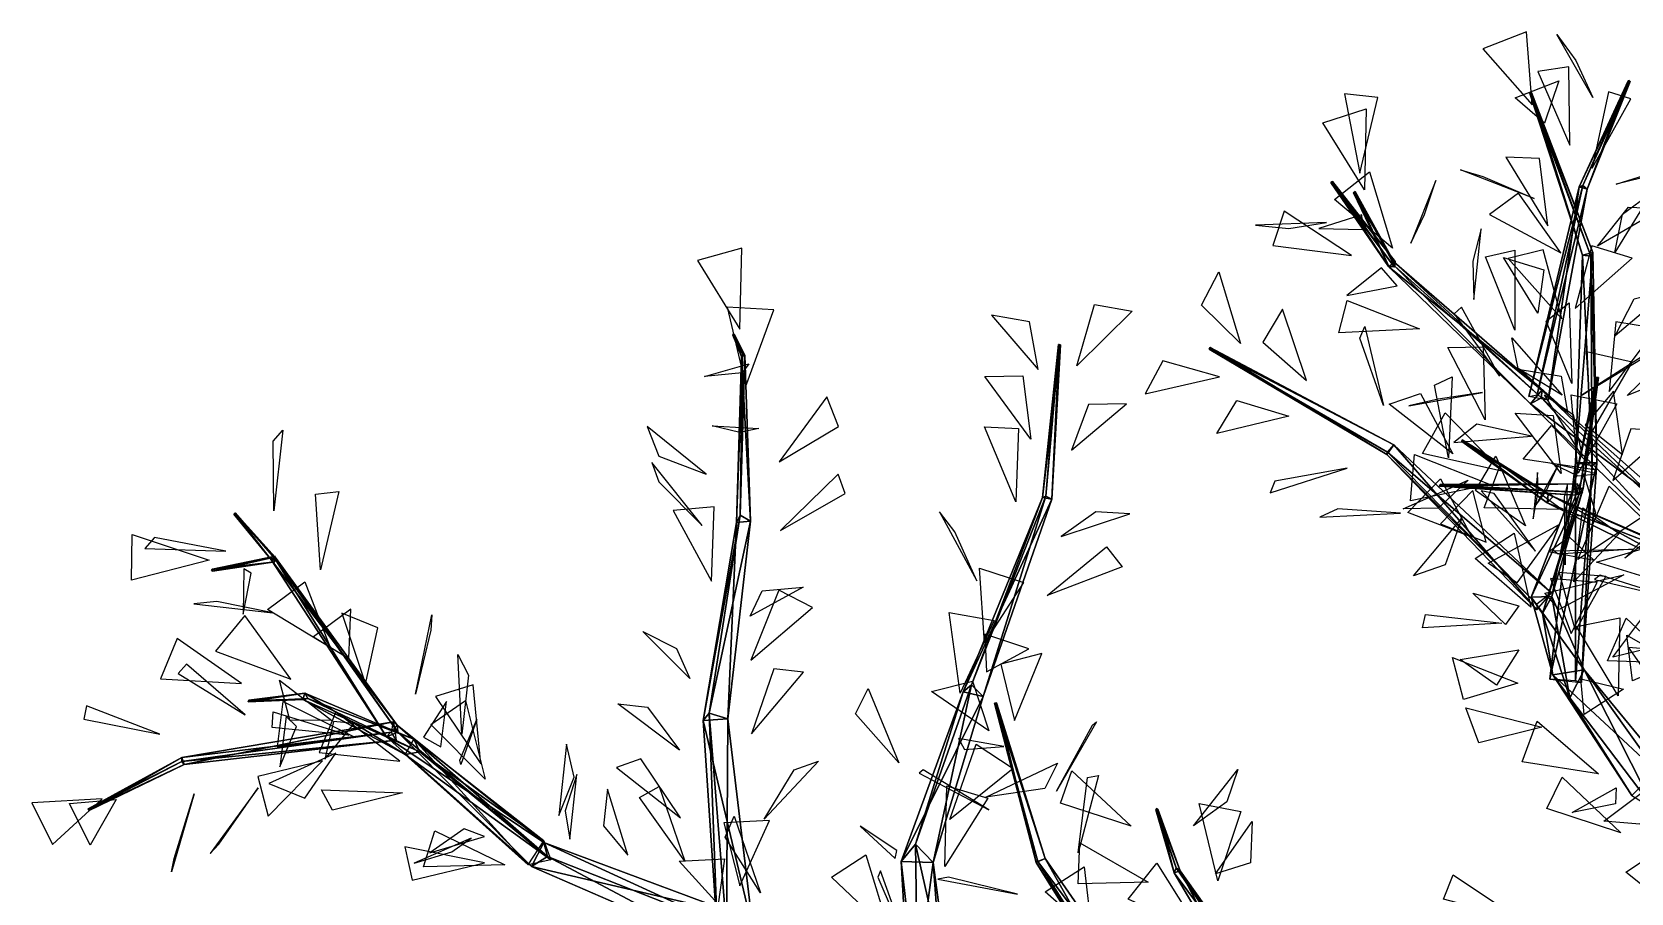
# Model space of a CAD drawing. Extents: x -154 to 171, y -158 to 169.
# Drawn here: x -139.9 to -37.2, y 31.8 to 87.1 of the extents above; entities that cross this region are included whole.
import ezdxf

# ---------------------------------------------------------------- set-up
doc = ezdxf.new("R2010")
doc.units = 0
doc.layers.add('Branches', color=15, linetype='CONTINUOUS')
doc.layers.add('Leaves', color=3, linetype='CONTINUOUS')

msp = doc.modelspace()

# ---------------------------------------------------------------- linework, layer by layer
at = {"layer": 'Branches', "color": 15}
for points in [[(-43.617905, 83.198616, 205.144409), (-43.733715, 83.146965, 205.116211), (-40.363541, 72.754929, 208.968231)], [(-43.617905, 83.198616, 205.144409), (-43.639526, 83.147987, 205.026749), (-43.733715, 83.146965, 205.116211)], [(-43.733715, 83.146965, 205.116211), (-43.639526, 83.147987, 205.026749), (-39.824764, 72.692314, 208.497086)], [(-43.733715, 83.146965, 205.116211), (-39.824764, 72.692314, 208.497086), (-40.363541, 72.754929, 208.968231)], [(-43.639526, 83.147987, 205.026749), (-43.617905, 83.198616, 205.144409), (-39.689259, 72.935623, 209.167511)], [(-43.639526, 83.147987, 205.026749), (-39.689259, 72.935623, 209.167511), (-39.824764, 72.692314, 208.497086)], [(-43.617905, 83.198616, 205.144409), (-40.363541, 72.754929, 208.968231), (-39.689259, 72.935623, 209.167511)], [(-37.362995, 83.97464, 254.462753), (-40.570686, 77.13765, 257.798798), (-40.329288, 77.228004, 258.28717)], [(-37.362995, 83.97464, 254.462753), (-37.424328, 83.943222, 254.352631), (-40.570686, 77.13765, 257.798798)], [(-37.424328, 83.943222, 254.352631), (-40.047535, 76.99749, 257.871918), (-40.570686, 77.13765, 257.798798)], [(-37.303024, 83.901711, 254.373535), (-37.362995, 83.97464, 254.462753), (-40.329288, 77.228004, 258.28717)], [(-37.303024, 83.901711, 254.373535), (-40.329288, 77.228004, 258.28717), (-40.047535, 76.99749, 257.871918)], [(-37.424328, 83.943222, 254.352631), (-37.303024, 83.901711, 254.373535), (-40.047535, 76.99749, 257.871918)], [(-37.362995, 83.97464, 254.462753), (-37.303024, 83.901711, 254.373535), (-37.424328, 83.943222, 254.352631)], [(-56.399544, 77.496826, 261.987457), (-56.502689, 77.417953, 261.983612), (-52.811985, 72.025108, 266.64975)], [(-56.399544, 77.496826, 261.987457), (-56.409969, 77.408112, 261.893158), (-56.502689, 77.417953, 261.983612)], [(-56.502689, 77.417953, 261.983612), (-52.42482, 71.983955, 266.271973), (-52.811985, 72.025108, 266.64975)], [(-56.502689, 77.417953, 261.983612), (-56.409969, 77.408112, 261.893158), (-52.42482, 71.983955, 266.271973)], [(-56.409969, 77.408112, 261.893158), (-56.399544, 77.496826, 261.987457), (-52.381245, 72.354523, 266.665802)], [(-56.409969, 77.408112, 261.893158), (-52.381245, 72.354523, 266.665802), (-52.42482, 71.983955, 266.271973)], [(-56.399544, 77.496826, 261.987457), (-52.811985, 72.025108, 266.64975), (-52.381245, 72.354523, 266.665802)], [(-40.329288, 77.228004, 258.28717), (-43.802826, 63.692936, 260.002777), (-43.268723, 63.787758, 261.155304)], [(-40.329288, 77.228004, 258.28717), (-40.570686, 77.13765, 257.798798), (-43.802826, 63.692936, 260.002777)], [(-40.570686, 77.13765, 257.798798), (-42.560612, 63.453003, 260.150757), (-43.802826, 63.692936, 260.002777)], [(-40.047535, 76.99749, 257.871918), (-40.329288, 77.228004, 258.28717), (-43.268723, 63.787758, 261.155304)], [(-40.047535, 76.99749, 257.871918), (-43.268723, 63.787758, 261.155304), (-42.560612, 63.453003, 260.150757)], [(-40.570686, 77.13765, 257.798798), (-40.047535, 76.99749, 257.871918), (-42.560612, 63.453003, 260.150757)], [(-55.04784, 76.76989, 269.959167), (-54.950562, 76.847717, 269.922394), (-52.449841, 72.306198, 266.371185)], [(-54.938705, 76.775116, 270.029449), (-54.950562, 76.847717, 269.922394), (-55.04784, 76.76989, 269.959167)], [(-54.938705, 76.775116, 270.029449), (-55.04784, 76.76989, 269.959167), (-52.757584, 71.995872, 266.46701)], [(-55.04784, 76.76989, 269.959167), (-52.449841, 72.306198, 266.371185), (-52.757584, 71.995872, 266.46701)], [(-54.950562, 76.847717, 269.922394), (-52.410618, 72.061508, 266.749329), (-52.449841, 72.306198, 266.371185)], [(-54.950562, 76.847717, 269.922394), (-54.938705, 76.775116, 270.029449), (-52.410618, 72.061508, 266.749329)], [(-54.938705, 76.775116, 270.029449), (-52.757584, 71.995872, 266.46701), (-52.410618, 72.061508, 266.749329)], [(-39.689259, 72.935623, 209.167511), (-40.798542, 59.421772, 212.984467), (-39.436634, 59.419594, 213.461945)], [(-39.689259, 72.935623, 209.167511), (-40.363541, 72.754929, 208.968231), (-40.798542, 59.421772, 212.984467)], [(-39.824764, 72.692314, 208.497086), (-39.689259, 72.935623, 209.167511), (-39.436634, 59.419594, 213.461945)], [(-52.757584, 71.995872, 266.46701), (-52.449841, 72.306198, 266.371185), (-42.959087, 64.101486, 260.015045)], [(-52.410618, 72.061508, 266.749329), (-52.757584, 71.995872, 266.46701), (-43.683914, 63.222553, 260.218292)], [(-52.757584, 71.995872, 266.46701), (-42.959087, 64.101486, 260.015045), (-43.683914, 63.222553, 260.218292)], [(-52.449841, 72.306198, 266.371185), (-42.989155, 63.609657, 261.0755), (-42.959087, 64.101486, 260.015045)], [(-52.449841, 72.306198, 266.371185), (-52.410618, 72.061508, 266.749329), (-42.989155, 63.609657, 261.0755)], [(-52.410618, 72.061508, 266.749329), (-43.683914, 63.222553, 260.218292), (-42.989155, 63.609657, 261.0755)], [(-40.363541, 72.754929, 208.968231), (-39.724907, 59.254177, 212.057556), (-40.798542, 59.421772, 212.984467)], [(-40.363541, 72.754929, 208.968231), (-39.824764, 72.692314, 208.497086), (-39.724907, 59.254177, 212.057556)], [(-39.824764, 72.692314, 208.497086), (-39.436634, 59.419594, 213.461945), (-39.724907, 59.254177, 212.057556)], [(-94.877602, 67.704681, 160.023117), (-94.907722, 67.612862, 159.936295), (-94.333748, 66.250221, 161.106857)], [(-94.877602, 67.704681, 160.023117), (-94.789429, 67.666542, 159.935669), (-94.907722, 67.612862, 159.936295)], [(-94.907722, 67.612862, 159.936295), (-94.789429, 67.666542, 159.935669), (-94.120529, 66.316811, 161.129135)], [(-94.907722, 67.612862, 159.936295), (-94.120529, 66.316811, 161.129135), (-94.333748, 66.250221, 161.106857)], [(-94.877602, 67.704681, 160.023117), (-94.333748, 66.250221, 161.106857), (-94.279839, 66.402847, 161.265762)], [(-94.789429, 67.666542, 159.935669), (-94.877602, 67.704681, 160.023117), (-94.279839, 66.402847, 161.265762)], [(-94.789429, 67.666542, 159.935669), (-94.279839, 66.402847, 161.265762), (-94.120529, 66.316811, 161.129135)], [(-73.993416, 67.016266, 201.545303), (-74.807457, 57.293392, 199.833847), (-75.025513, 57.202187, 200.427261)], [(-73.866203, 67.009148, 201.519958), (-73.993416, 67.016266, 201.545303), (-75.025513, 57.202187, 200.427261)], [(-73.866203, 67.009148, 201.519958), (-75.025513, 57.202187, 200.427261), (-74.411453, 57.097458, 200.285965)], [(-73.993416, 67.016266, 201.545303), (-73.950684, 67.02906, 201.423294), (-74.807457, 57.293392, 199.833847)], [(-73.950684, 67.02906, 201.423294), (-74.411453, 57.097458, 200.285965), (-74.807457, 57.293392, 199.833847)], [(-73.950684, 67.02906, 201.423294), (-73.866203, 67.009148, 201.519958), (-74.411453, 57.097458, 200.285965)], [(-73.993416, 67.016266, 201.545303), (-73.866203, 67.009148, 201.519958), (-73.950684, 67.02906, 201.423294)], [(-64.254677, 66.829498, 227.532425), (-64.31646, 66.723671, 227.575562), (-52.922188, 59.970749, 228.346008)], [(-64.254677, 66.829498, 227.532425), (-64.300682, 66.742195, 227.447952), (-64.31646, 66.723671, 227.575562)], [(-64.31646, 66.723671, 227.575562), (-64.300682, 66.742195, 227.447952), (-52.873478, 60.11689, 227.560165)], [(-64.31646, 66.723671, 227.575562), (-52.873478, 60.11689, 227.560165), (-52.922188, 59.970749, 228.346008)], [(-64.300682, 66.742195, 227.447952), (-64.254677, 66.829498, 227.532425), (-52.473587, 60.589806, 228.080917)], [(-64.300682, 66.742195, 227.447952), (-52.473587, 60.589806, 228.080917), (-52.873478, 60.11689, 227.560165)], [(-64.254677, 66.829498, 227.532425), (-52.922188, 59.970749, 228.346008), (-52.473587, 60.589806, 228.080917)], [(-94.279839, 66.402847, 161.265762), (-94.659195, 55.597504, 170.040939), (-94.425507, 56.074551, 170.821365)], [(-94.279839, 66.402847, 161.265762), (-94.333748, 66.250221, 161.106857), (-94.659195, 55.597504, 170.040939)], [(-94.333748, 66.250221, 161.106857), (-93.760124, 55.677212, 170.282257), (-94.659195, 55.597504, 170.040939)], [(-94.120529, 66.316811, 161.129135), (-94.279839, 66.402847, 161.265762), (-94.425507, 56.074551, 170.821365)], [(-94.120529, 66.316811, 161.129135), (-94.425507, 56.074551, 170.821365), (-93.760124, 55.677212, 170.282257)], [(-94.333748, 66.250221, 161.106857), (-94.120529, 66.316811, 161.129135), (-93.760124, 55.677212, 170.282257)], [(-39.378128, 64.840675, 244.295044), (-39.45277, 64.916855, 244.220886), (-40.925755, 57.801468, 237.970215)], [(-39.45277, 64.916855, 244.220886), (-40.318554, 57.777096, 237.872574), (-40.925755, 57.801468, 237.970215)], [(-39.378128, 64.840675, 244.295044), (-40.925755, 57.801468, 237.970215), (-40.584015, 57.372013, 238.262726)], [(-39.324497, 64.912308, 244.200882), (-40.584015, 57.372013, 238.262726), (-40.318554, 57.777096, 237.872574)], [(-39.324497, 64.912308, 244.200882), (-39.378128, 64.840675, 244.295044), (-40.584015, 57.372013, 238.262726)], [(-39.45277, 64.916855, 244.220886), (-39.324497, 64.912308, 244.200882), (-40.318554, 57.777096, 237.872574)], [(-39.378128, 64.840675, 244.295044), (-39.324497, 64.912308, 244.200882), (-39.45277, 64.916855, 244.220886)], [(-43.683914, 63.222553, 260.218292), (-42.959087, 64.101486, 260.015045), (-32.395554, 54.740135, 258.049683)], [(-42.959087, 64.101486, 260.015045), (-42.989155, 63.609657, 261.0755), (-32.787731, 54.315372, 259.84549)], [(-42.959087, 64.101486, 260.015045), (-32.787731, 54.315372, 259.84549), (-32.395554, 54.740135, 258.049683)], [(-42.989155, 63.609657, 261.0755), (-43.683914, 63.222553, 260.218292), (-33.81002, 53.585022, 258.438141)], [(-43.683914, 63.222553, 260.218292), (-32.395554, 54.740135, 258.049683), (-33.81002, 53.585022, 258.438141)], [(-42.989155, 63.609657, 261.0755), (-33.81002, 53.585022, 258.438141), (-32.787731, 54.315372, 259.84549)], [(-52.473587, 60.589806, 228.080917), (-52.922188, 59.970749, 228.346008), (-43.289303, 49.99358, 226.428207)], [(-52.873478, 60.11689, 227.560165), (-52.473587, 60.589806, 228.080917), (-42.336086, 51.070763, 225.901978)], [(-52.473587, 60.589806, 228.080917), (-43.289303, 49.99358, 226.428207), (-42.336086, 51.070763, 225.901978)], [(-48.100819, 60.787933, 167.087067), (-48.088558, 60.904076, 167.030197), (-42.548332, 57.391369, 160.522583)], [(-48.006077, 60.868721, 167.124115), (-48.088558, 60.904076, 167.030197), (-48.100819, 60.787933, 167.087067)], [(-48.006077, 60.868721, 167.124115), (-48.100819, 60.787933, 167.087067), (-42.617977, 56.867897, 160.795593)], [(-48.100819, 60.787933, 167.087067), (-42.548332, 57.391369, 160.522583), (-42.617977, 56.867897, 160.795593)], [(-48.088558, 60.904076, 167.030197), (-42.2286, 57.268646, 161.016083), (-42.548332, 57.391369, 160.522583)], [(-48.088558, 60.904076, 167.030197), (-48.006077, 60.868721, 167.124115), (-42.2286, 57.268646, 161.016083)], [(-48.006077, 60.868721, 167.124115), (-42.617977, 56.867897, 160.795593), (-42.2286, 57.268646, 161.016083)], [(-52.922188, 59.970749, 228.346008), (-52.873478, 60.11689, 227.560165), (-43.279507, 50.345619, 224.937622)], [(-52.922188, 59.970749, 228.346008), (-43.279507, 50.345619, 224.937622), (-43.289303, 49.99358, 226.428207)], [(-52.873478, 60.11689, 227.560165), (-42.336086, 51.070763, 225.901978), (-43.279507, 50.345619, 224.937622)], [(-39.436634, 59.419594, 213.461945), (-40.798542, 59.421772, 212.984467), (-42.449574, 45.528896, 212.593826)], [(-40.798542, 59.421772, 212.984467), (-40.809425, 45.431385, 211.179672), (-42.449574, 45.528896, 212.593826)], [(-39.436634, 59.419594, 213.461945), (-42.449574, 45.528896, 212.593826), (-40.41317, 45.323803, 213.308243)], [(-40.798542, 59.421772, 212.984467), (-39.724907, 59.254177, 212.057556), (-40.809425, 45.431385, 211.179672)], [(-39.724907, 59.254177, 212.057556), (-40.41317, 45.323803, 213.308243), (-40.809425, 45.431385, 211.179672)], [(-39.724907, 59.254177, 212.057556), (-39.436634, 59.419594, 213.461945), (-40.41317, 45.323803, 213.308243)], [(-49.524242, 57.921413, 246.334991), (-40.669804, 58.074989, 237.954483), (-40.832909, 57.351101, 237.808868)], [(-49.524242, 57.921413, 246.334991), (-49.496227, 58.045769, 246.360016), (-40.669804, 58.074989, 237.954483)], [(-49.496227, 58.045769, 246.360016), (-49.524242, 57.921413, 246.334991), (-49.437096, 57.951199, 246.426605)], [(-49.437096, 57.951199, 246.426605), (-49.524242, 57.921413, 246.334991), (-40.832909, 57.351101, 237.808868)], [(-49.496227, 58.045769, 246.360016), (-40.325611, 57.524487, 238.342163), (-40.669804, 58.074989, 237.954483)], [(-49.496227, 58.045769, 246.360016), (-49.437096, 57.951199, 246.426605), (-40.325611, 57.524487, 238.342163)], [(-49.437096, 57.951199, 246.426605), (-40.832909, 57.351101, 237.808868), (-40.325611, 57.524487, 238.342163)], [(-40.584015, 57.372013, 238.262726), (-40.925755, 57.801468, 237.970215), (-43.660229, 50.801491, 225.614685)], [(-40.925755, 57.801468, 237.970215), (-42.315693, 50.849663, 225.55957), (-43.660229, 50.801491, 225.614685)], [(-40.318554, 57.777096, 237.872574), (-42.928978, 49.758804, 226.093552), (-42.315693, 50.849663, 225.55957)], [(-40.318554, 57.777096, 237.872574), (-40.584015, 57.372013, 238.262726), (-42.928978, 49.758804, 226.093552)], [(-40.925755, 57.801468, 237.970215), (-40.318554, 57.777096, 237.872574), (-42.315693, 50.849663, 225.55957)], [(-75.025513, 57.202187, 200.427261), (-79.581291, 45.169273, 195.161697), (-80.118393, 44.719208, 196.322586)], [(-74.411453, 57.097458, 200.285965), (-75.025513, 57.202187, 200.427261), (-80.118393, 44.719208, 196.322586)], [(-74.411453, 57.097458, 200.285965), (-80.118393, 44.719208, 196.322586), (-78.833252, 44.433228, 195.998077)], [(-75.025513, 57.202187, 200.427261), (-74.807457, 57.293392, 199.833847), (-79.581291, 45.169273, 195.161697)], [(-74.807457, 57.293392, 199.833847), (-78.833252, 44.433228, 195.998077), (-79.581291, 45.169273, 195.161697)], [(-74.807457, 57.293392, 199.833847), (-74.411453, 57.097458, 200.285965), (-78.833252, 44.433228, 195.998077)], [(-40.584015, 57.372013, 238.262726), (-43.660229, 50.801491, 225.614685), (-42.928978, 49.758804, 226.093552)], [(-42.617977, 56.867897, 160.795593), (-42.548332, 57.391369, 160.522583), (-31.005642, 52.327961, 154.062988)], [(-42.2286, 57.268646, 161.016083), (-42.617977, 56.867897, 160.795593), (-31.355539, 51.293385, 154.776016)], [(-42.617977, 56.867897, 160.795593), (-31.005642, 52.327961, 154.062988), (-31.355539, 51.293385, 154.776016)], [(-42.548332, 57.391369, 160.522583), (-30.580557, 52.218475, 155.305664), (-31.005642, 52.327961, 154.062988)], [(-42.548332, 57.391369, 160.522583), (-42.2286, 57.268646, 161.016083), (-30.580557, 52.218475, 155.305664)], [(-42.2286, 57.268646, 161.016083), (-31.355539, 51.293385, 154.776016), (-30.580557, 52.218475, 155.305664)], [(-126.930779, 56.136082, 192.919067), (-126.835159, 56.216496, 192.883484), (-124.270248, 53.366875, 192.982651)], [(-126.86293, 56.200291, 193.009354), (-126.835159, 56.216496, 192.883484), (-126.930779, 56.136082, 192.919067)], [(-126.86293, 56.200291, 193.009354), (-126.930779, 56.136082, 192.919067), (-124.509506, 53.168434, 193.071274)], [(-126.930779, 56.136082, 192.919067), (-124.270248, 53.366875, 192.982651), (-124.509506, 53.168434, 193.071274)], [(-126.835159, 56.216496, 192.883484), (-126.86293, 56.200291, 193.009354), (-124.309563, 53.291904, 193.298096)], [(-126.86293, 56.200291, 193.009354), (-124.509506, 53.168434, 193.071274), (-124.309563, 53.291904, 193.298096)], [(-126.835159, 56.216496, 192.883484), (-124.309563, 53.291904, 193.298096), (-124.270248, 53.366875, 192.982651)], [(-94.425507, 56.074551, 170.821365), (-96.808098, 42.892902, 175.283936), (-96.416801, 43.344112, 176.834167)], [(-94.425507, 56.074551, 170.821365), (-94.659195, 55.597504, 170.040939), (-96.808098, 42.892902, 175.283936)], [(-94.659195, 55.597504, 170.040939), (-95.228355, 42.986847, 175.729691), (-96.808098, 42.892902, 175.283936)], [(-93.760124, 55.677212, 170.282257), (-94.425507, 56.074551, 170.821365), (-96.416801, 43.344112, 176.834167)], [(-93.760124, 55.677212, 170.282257), (-96.416801, 43.344112, 176.834167), (-95.228355, 42.986847, 175.729691)], [(-94.659195, 55.597504, 170.040939), (-93.760124, 55.677212, 170.282257), (-95.228355, 42.986847, 175.729691)], [(-128.369293, 52.5662, 196.231293), (-124.288277, 53.444618, 193.249359), (-124.507187, 53.319744, 192.947479)], [(-128.369293, 52.5662, 196.231293), (-128.296982, 52.607449, 196.331009), (-124.288277, 53.444618, 193.249359)], [(-128.296982, 52.607449, 196.331009), (-124.293854, 53.062851, 193.155182), (-124.288277, 53.444618, 193.249359)], [(-128.298828, 52.481339, 196.299896), (-128.369293, 52.5662, 196.231293), (-124.507187, 53.319744, 192.947479)], [(-128.369293, 52.5662, 196.231293), (-128.298828, 52.481339, 196.299896), (-128.296982, 52.607449, 196.331009)], [(-128.298828, 52.481339, 196.299896), (-124.507187, 53.319744, 192.947479), (-124.293854, 53.062851, 193.155182)], [(-128.296982, 52.607449, 196.331009), (-128.298828, 52.481339, 196.299896), (-124.293854, 53.062851, 193.155182)], [(-124.509506, 53.168434, 193.071274), (-124.270248, 53.366875, 192.982651), (-116.456367, 42.586376, 189.016541)], [(-124.309563, 53.291904, 193.298096), (-124.509506, 53.168434, 193.071274), (-117.130951, 41.844288, 189.264359)], [(-124.509506, 53.168434, 193.071274), (-116.456367, 42.586376, 189.016541), (-117.130951, 41.844288, 189.264359)], [(-124.270248, 53.366875, 192.982651), (-124.309563, 53.291904, 193.298096), (-116.400406, 42.129295, 189.953308)], [(-124.309563, 53.291904, 193.298096), (-117.130951, 41.844288, 189.264359), (-116.400406, 42.129295, 189.953308)], [(-124.270248, 53.366875, 192.982651), (-116.400406, 42.129295, 189.953308), (-116.456367, 42.586376, 189.016541)], [(-43.660229, 50.801491, 225.614685), (-42.315693, 50.849663, 225.55957), (-40.249783, 46.132618, 212.304108)], [(-42.928978, 49.758804, 226.093552), (-43.660229, 50.801491, 225.614685), (-42.25563, 45.808472, 211.870728)], [(-43.660229, 50.801491, 225.614685), (-40.249783, 46.132618, 212.304108), (-42.25563, 45.808472, 211.870728)], [(-42.315693, 50.849663, 225.55957), (-42.928978, 49.758804, 226.093552), (-41.166756, 44.342995, 212.906921)], [(-42.315693, 50.849663, 225.55957), (-41.166756, 44.342995, 212.906921), (-40.249783, 46.132618, 212.304108)], [(-42.928978, 49.758804, 226.093552), (-42.25563, 45.808472, 211.870728), (-41.166756, 44.342995, 212.906921)], [(-80.118393, 44.719208, 196.322586), (-79.581291, 45.169273, 195.161697), (-83.164337, 34.95145, 186.490997)], [(-79.581291, 45.169273, 195.161697), (-82.033371, 33.774769, 187.734436), (-83.164337, 34.95145, 186.490997)], [(-79.581291, 45.169273, 195.161697), (-78.833252, 44.433228, 195.998077), (-82.033371, 33.774769, 187.734436)], [(-42.25563, 45.808472, 211.870728), (-40.249783, 46.132618, 212.304108), (-35.626629, 39.652531, 199.968124)], [(-41.166756, 44.342995, 212.906921), (-42.25563, 45.808472, 211.870728), (-37.198338, 38.076691, 200.58374)], [(-42.25563, 45.808472, 211.870728), (-35.626629, 39.652531, 199.968124), (-37.198338, 38.076691, 200.58374)], [(-40.249783, 46.132618, 212.304108), (-41.166756, 44.342995, 212.906921), (-35.736546, 37.175022, 202.127335)], [(-40.249783, 46.132618, 212.304108), (-34.164837, 38.750862, 201.511719), (-35.626629, 39.652531, 199.968124)], [(-40.249783, 46.132618, 212.304108), (-35.736546, 37.175022, 202.127335), (-34.164837, 38.750862, 201.511719)], [(-126.007027, 44.075191, 157.817642), (-122.17247, 44.302174, 161.918945), (-122.508064, 44.241158, 162.150696)], [(-126.007027, 44.075191, 157.817642), (-125.909561, 44.094734, 157.734024), (-122.17247, 44.302174, 161.918945)], [(-125.97467, 44.196053, 157.7827), (-126.007027, 44.075191, 157.817642), (-122.508064, 44.241158, 162.150696)], [(-125.97467, 44.196053, 157.7827), (-125.909561, 44.094734, 157.734024), (-126.007027, 44.075191, 157.817642)], [(-125.97467, 44.196053, 157.7827), (-122.508064, 44.241158, 162.150696), (-122.364288, 44.628098, 162.093887)], [(-125.909561, 44.094734, 157.734024), (-125.97467, 44.196053, 157.7827), (-122.364288, 44.628098, 162.093887)], [(-125.909561, 44.094734, 157.734024), (-122.364288, 44.628098, 162.093887), (-122.17247, 44.302174, 161.918945)], [(-122.364288, 44.628098, 162.093887), (-122.508064, 44.241158, 162.150696), (-115.92939, 40.702724, 173.945404)], [(-122.508064, 44.241158, 162.150696), (-122.17247, 44.302174, 161.918945), (-114.996391, 40.860641, 173.342194)], [(-122.508064, 44.241158, 162.150696), (-114.996391, 40.860641, 173.342194), (-115.92939, 40.702724, 173.945404)], [(-122.364288, 44.628098, 162.093887), (-115.92939, 40.702724, 173.945404), (-115.372467, 41.687557, 174.020813)], [(-122.17247, 44.302174, 161.918945), (-122.364288, 44.628098, 162.093887), (-115.372467, 41.687557, 174.020813)], [(-122.17247, 44.302174, 161.918945), (-115.372467, 41.687557, 174.020813), (-114.996391, 40.860641, 173.342194)], [(-80.118393, 44.719208, 196.322586), (-83.164337, 34.95145, 186.490997), (-84.092361, 33.833237, 187.969711)], [(-78.833252, 44.433228, 195.998077), (-80.118393, 44.719208, 196.322586), (-84.092361, 33.833237, 187.969711)], [(-78.833252, 44.433228, 195.998077), (-84.092361, 33.833237, 187.969711), (-82.033371, 33.774769, 187.734436)], [(-41.166756, 44.342995, 212.906921), (-37.198338, 38.076691, 200.58374), (-35.736546, 37.175022, 202.127335)], [(-96.416801, 43.344112, 176.834167), (-96.808098, 42.892902, 175.283936), (-95.884163, 29.073235, 177.286667)], [(-96.416801, 43.344112, 176.834167), (-95.884163, 29.073235, 177.286667), (-95.301094, 29.504948, 179.560394)], [(-95.228355, 42.986847, 175.729691), (-96.416801, 43.344112, 176.834167), (-95.301094, 29.504948, 179.560394)], [(-77.977219, 44.020565, 261.666168), (-78.094658, 43.989784, 261.712372), (-75.41597, 33.763874, 262.456757)], [(-78.094658, 43.989784, 261.712372), (-77.977219, 44.020565, 261.666168), (-78.073143, 43.989502, 261.584259)], [(-78.094658, 43.989784, 261.712372), (-75.322754, 33.822243, 261.796692), (-75.41597, 33.763874, 262.456757)], [(-78.094658, 43.989784, 261.712372), (-78.073143, 43.989502, 261.584259), (-75.322754, 33.822243, 261.796692)], [(-78.073143, 43.989502, 261.584259), (-77.977219, 44.020565, 261.666168), (-74.850189, 34.025776, 262.213654)], [(-78.073143, 43.989502, 261.584259), (-74.850189, 34.025776, 262.213654), (-75.322754, 33.822243, 261.796692)], [(-77.977219, 44.020565, 261.666168), (-75.41597, 33.763874, 262.456757), (-74.850189, 34.025776, 262.213654)], [(-130.263199, 40.517502, 186.332474), (-130.269028, 40.259094, 186.741409), (-116.803871, 42.142223, 190.091232)], [(-130.269028, 40.259094, 186.741409), (-116.503563, 41.613174, 189.050934), (-116.803871, 42.142223, 190.091232)], [(-130.263199, 40.517502, 186.332474), (-116.803871, 42.142223, 190.091232), (-116.68029, 42.804562, 189.092056)], [(-130.116562, 40.056484, 186.335297), (-130.263199, 40.517502, 186.332474), (-116.68029, 42.804562, 189.092056)], [(-130.116562, 40.056484, 186.335297), (-116.68029, 42.804562, 189.092056), (-116.503563, 41.613174, 189.050934)], [(-117.130951, 41.844288, 189.264359), (-116.456367, 42.586376, 189.016541), (-107.030533, 35.052517, 182.23082)], [(-116.400406, 42.129295, 189.953308), (-117.130951, 41.844288, 189.264359), (-107.822945, 33.516933, 182.457993)], [(-116.456367, 42.586376, 189.016541), (-106.788704, 34.160442, 183.729828), (-107.030533, 35.052517, 182.23082)], [(-116.456367, 42.586376, 189.016541), (-116.400406, 42.129295, 189.953308), (-106.788704, 34.160442, 183.729828)], [(-116.400406, 42.129295, 189.953308), (-107.822945, 33.516933, 182.457993), (-106.788704, 34.160442, 183.729828)], [(-96.808098, 42.892902, 175.283936), (-95.228355, 42.986847, 175.729691), (-93.596504, 29.378338, 177.894699)], [(-96.808098, 42.892902, 175.283936), (-93.596504, 29.378338, 177.894699), (-95.884163, 29.073235, 177.286667)], [(-95.228355, 42.986847, 175.729691), (-95.301094, 29.504948, 179.560394), (-93.596504, 29.378338, 177.894699)], [(-130.269028, 40.259094, 186.741409), (-130.116562, 40.056484, 186.335297), (-116.503563, 41.613174, 189.050934)], [(-117.130951, 41.844288, 189.264359), (-107.030533, 35.052517, 182.23082), (-107.822945, 33.516933, 182.457993)], [(-115.372467, 41.687557, 174.020813), (-115.92939, 40.702724, 173.945404), (-108.042488, 33.624966, 183.091599)], [(-115.372467, 41.687557, 174.020813), (-108.042488, 33.624966, 183.091599), (-107.024734, 35.160648, 183.328415)], [(-114.996391, 40.860641, 173.342194), (-115.372467, 41.687557, 174.020813), (-107.024734, 35.160648, 183.328415)], [(-136.272354, 37.215363, 185.13356), (-130.269028, 40.259094, 186.741409), (-130.263199, 40.517502, 186.332474)], [(-136.213394, 37.099686, 185.137756), (-136.272354, 37.215363, 185.13356), (-130.263199, 40.517502, 186.332474)], [(-136.272354, 37.215363, 185.13356), (-136.263306, 37.151112, 185.246094), (-130.269028, 40.259094, 186.741409)], [(-136.263306, 37.151112, 185.246094), (-130.116562, 40.056484, 186.335297), (-130.269028, 40.259094, 186.741409)], [(-136.263306, 37.151112, 185.246094), (-136.213394, 37.099686, 185.137756), (-130.116562, 40.056484, 186.335297)], [(-136.213394, 37.099686, 185.137756), (-130.263199, 40.517502, 186.332474), (-130.116562, 40.056484, 186.335297)], [(-115.92939, 40.702724, 173.945404), (-114.996391, 40.860641, 173.342194), (-106.574951, 33.944275, 181.998627)], [(-115.92939, 40.702724, 173.945404), (-106.574951, 33.944275, 181.998627), (-108.042488, 33.624966, 183.091599)], [(-114.996391, 40.860641, 173.342194), (-107.024734, 35.160648, 183.328415), (-106.574951, 33.944275, 181.998627)], [(-136.272354, 37.215363, 185.13356), (-136.213394, 37.099686, 185.137756), (-136.263306, 37.151112, 185.246094)], [(-67.746376, 37.151661, 290.164063), (-67.697533, 37.240688, 290.083038), (-66.430023, 33.426926, 286.438324)], [(-67.746376, 37.151661, 290.164063), (-67.621178, 37.185314, 290.172363), (-67.697533, 37.240688, 290.083038)], [(-67.621178, 37.185314, 290.172363), (-67.746376, 37.151661, 290.164063), (-66.568909, 33.102463, 286.645294)], [(-67.746376, 37.151661, 290.164063), (-66.430023, 33.426926, 286.438324), (-66.568909, 33.102463, 286.645294)], [(-67.697533, 37.240688, 290.083038), (-66.181297, 33.226563, 286.687195), (-66.430023, 33.426926, 286.438324)], [(-67.697533, 37.240688, 290.083038), (-67.621178, 37.185314, 290.172363), (-66.181297, 33.226563, 286.687195)], [(-67.621178, 37.185314, 290.172363), (-66.568909, 33.102463, 286.645294), (-66.181297, 33.226563, 286.687195)], [(-107.822945, 33.516933, 182.457993), (-107.030533, 35.052517, 182.23082), (-94.610725, 30.428459, 177.417923)], [(-107.030533, 35.052517, 182.23082), (-94.651016, 29.363684, 179.655457), (-94.610725, 30.428459, 177.417923)], [(-107.030533, 35.052517, 182.23082), (-106.788704, 34.160442, 183.729828), (-94.651016, 29.363684, 179.655457)], [(-84.092361, 33.833237, 187.969711), (-83.164337, 34.95145, 186.490997), (-83.014954, 24.496674, 177.16539)], [(-83.164337, 34.95145, 186.490997), (-80.779266, 24.317432, 177.608353), (-83.014954, 24.496674, 177.16539)], [(-83.164337, 34.95145, 186.490997), (-82.033371, 33.774769, 187.734436), (-80.779266, 24.317432, 177.608353)], [(-106.788704, 34.160442, 183.729828), (-107.822945, 33.516933, 182.457993), (-95.52002, 28.164379, 177.668381)], [(-106.788704, 34.160442, 183.729828), (-95.52002, 28.164379, 177.668381), (-94.651016, 29.363684, 179.655457)], [(-74.850189, 34.025776, 262.213654), (-75.41597, 33.763874, 262.456757), (-68.005066, 21.850389, 261.488708)], [(-75.322754, 33.822243, 261.796692), (-74.850189, 34.025776, 262.213654), (-66.936111, 22.597294, 261.00415)], [(-74.850189, 34.025776, 262.213654), (-68.005066, 21.850389, 261.488708), (-66.936111, 22.597294, 261.00415)], [(-107.822945, 33.516933, 182.457993), (-94.610725, 30.428459, 177.417923), (-95.52002, 28.164379, 177.668381)], [(-84.092361, 33.833237, 187.969711), (-83.014954, 24.496674, 177.16539), (-83.465546, 23.000328, 178.834091)], [(-82.033371, 33.774769, 187.734436), (-84.092361, 33.833237, 187.969711), (-83.465546, 23.000328, 178.834091)], [(-82.033371, 33.774769, 187.734436), (-83.465546, 23.000328, 178.834091), (-81.229858, 22.821087, 179.277054)], [(-82.033371, 33.774769, 187.734436), (-81.229858, 22.821087, 179.277054), (-80.779266, 24.317432, 177.608353)], [(-75.41597, 33.763874, 262.456757), (-75.322754, 33.822243, 261.796692), (-67.880432, 22.081263, 260.122528)], [(-75.41597, 33.763874, 262.456757), (-67.880432, 22.081263, 260.122528), (-68.005066, 21.850389, 261.488708)], [(-75.322754, 33.822243, 261.796692), (-66.936111, 22.597294, 261.00415), (-67.880432, 22.081263, 260.122528)], [(-66.568909, 33.102463, 286.645294), (-66.430023, 33.426926, 286.438324), (-62.318264, 27.386868, 274.541016)], [(-66.181297, 33.226563, 286.687195), (-66.568909, 33.102463, 286.645294), (-62.595291, 26.349874, 274.882538)], [(-66.568909, 33.102463, 286.645294), (-62.318264, 27.386868, 274.541016), (-62.595291, 26.349874, 274.882538)], [(-66.430023, 33.426926, 286.438324), (-61.620953, 26.818119, 275.198975), (-62.318264, 27.386868, 274.541016)], [(-66.430023, 33.426926, 286.438324), (-66.181297, 33.226563, 286.687195), (-61.620953, 26.818119, 275.198975)], [(-66.181297, 33.226563, 286.687195), (-62.595291, 26.349874, 274.882538), (-61.620953, 26.818119, 275.198975)]]:
    msp.add_3dface(points, dxfattribs=at)
at = {"layer": 'Leaves', "color": 3}
for points in [[(-43.575893, 82.418152, 207.581268), (-43.955296, 87.090088, 209.878891), (-46.745472, 86.011154, 209.653473)], [(-39.684605, 82.878326, 253.919083), (-42.002254, 86.931946, 251.585266), (-40.790516, 85.261147, 249.408081)], [(-41.176746, 79.825127, 258.386444), (-41.234352, 84.85788, 259.771362), (-43.228043, 84.552032, 257.550629)], [(-42.797031, 81.238937, 203.584747), (-44.667408, 82.864899, 198.990417), (-41.877232, 83.943832, 199.215836)], [(-39.736912, 78.351852, 208.06427), (-37.249401, 82.804359, 206.951843), (-38.67897, 83.242172, 209.552734)], [(-54.347988, 76.956467, 267.456604), (-57.016689, 81.259598, 266.187317), (-54.251842, 82.149872, 266.937683)], [(-54.639004, 78.025688, 263.734131), (-53.5009, 82.889023, 262.216644), (-55.641907, 83.1166, 264.305725)], [(-42.588329, 74.645622, 260.243134), (-43.119831, 78.958572, 263.135559), (-45.279579, 79.044243, 261.055145)], [(-52.557533, 73.206055, 264.527405), (-56.265671, 76.341385, 262.611847), (-54.037865, 78.116257, 263.553497)], [(-43.454342, 76.398651, 206.349792), (-48.191631, 78.244041, 205.165497), (-46.762062, 77.806229, 202.564606)], [(-38.201176, 77.312645, 256.061127), (-35.613747, 78.122749, 251.600296), (-33.620056, 78.428596, 253.82103)], [(-51.37751, 73.520142, 264.488129), (-50.495224, 75.373779, 259.688599), (-49.760418, 77.560951, 261.605988)], [(-41.73822, 72.916618, 210.514435), (-44.469788, 76.739761, 212.788651), (-46.329121, 75.375755, 210.869705)], [(-38.271362, 72.927292, 207.147675), (-37.789577, 75.402054, 202.576736), (-35.930244, 76.76606, 204.495682)], [(-55.183655, 72.745407, 266.830536), (-59.500107, 75.578461, 267.600006), (-60.234913, 73.391289, 265.682617)], [(-54.447918, 74.411057, 270.844849), (-54.518459, 75.358498, 275.977814), (-57.283306, 74.468224, 275.227448)], [(-39.386501, 73.343727, 256.865631), (-37.392864, 75.837425, 252.735641), (-35.233116, 75.751755, 254.816055)], [(-56.778805, 74.867836, 261.885193), (-61.351074, 74.691193, 259.372589), (-59.210068, 74.463615, 257.283508)], [(-47.323315, 69.904282, 265.646088), (-46.852066, 74.453873, 268.161865), (-47.386101, 72.366028, 270.248901)], [(-94.457802, 67.999382, 162.508209), (-94.320442, 73.215675, 162.654526), (-97.157349, 72.412178, 163.208023)], [(-44.705017, 67.954056, 260.879303), (-46.572334, 72.657921, 259.599945), (-44.692261, 73.073318, 261.900543)], [(-41.671082, 68.681068, 212.089417), (-42.888969, 73.103584, 214.581039), (-45.132797, 72.544983, 212.669708)], [(-40.828735, 69.337341, 261.694733), (-37.16243, 72.559273, 263.546051), (-39.744919, 73.351318, 264.851196)], [(-52.251686, 70.791458, 268.354919), (-53.255219, 71.937469, 273.34787), (-55.483025, 70.162598, 272.406219)], [(-43.213867, 69.025955, 257.164276), (-45.418037, 72.61068, 254.075348), (-42.835548, 71.818634, 252.770203)], [(-62.310108, 67.094917, 225.87207), (-64.821297, 69.557426, 222.014603), (-63.689377, 71.684334, 223.802063)], [(-50.822598, 68.038498, 262.884186), (-56.005516, 67.770248, 263.445801), (-55.471481, 69.858093, 261.358765)], [(-38.26638, 67.590279, 208.411224), (-37.034599, 69.950485, 203.92099), (-34.790771, 70.509087, 205.832321)], [(-94.069633, 64.347725, 165.896378), (-92.273613, 69.243515, 166.132034), (-95.263367, 69.41243, 166.313278)], [(-75.296181, 65.408936, 203.014343), (-75.859138, 68.474159, 207.202118), (-78.28289, 68.903839, 205.487244)], [(-72.822212, 65.663788, 199.581573), (-71.682129, 69.583809, 196.328323), (-69.258377, 69.154129, 198.043198)], [(-58.06638, 64.709244, 229.622406), (-59.609161, 69.302872, 231.563644), (-60.882996, 67.179626, 233.257507)], [(-45.674191, 64.992279, 260.640503), (-48.116932, 69.423347, 261.9245), (-48.595131, 68.993286, 258.994232)], [(-41.045498, 64.526115, 258.608459), (-42.684433, 68.516563, 255.669037), (-41.207447, 69.707321, 257.99295)], [(-53.124035, 63.112125, 227.290833), (-54.638432, 67.431046, 224.780151), (-54.335949, 68.17543, 227.670547)], [(-38.646164, 64.005066, 213.931335), (-35.596283, 68.052986, 215.181351), (-38.209595, 68.474335, 216.593109)], [(-46.613014, 62.196362, 165.39801), (-48.993847, 66.829437, 165.738953), (-46.739494, 66.870995, 167.71788)], [(-41.659569, 63.77898, 243.66008), (-44.485622, 65.486465, 247.703339), (-44.883419, 67.459793, 245.478989)], [(-37.492798, 63.741428, 242.881607), (-33.766129, 67.359604, 243.401917), (-33.368332, 65.386276, 245.626266)], [(-94.290245, 65.21125, 159.319519), (-96.710289, 64.973206, 154.700348), (-93.873383, 65.776711, 154.146851)], [(-63.663044, 64.956688, 229.273102), (-67.29911, 65.97937, 232.876312), (-68.43103, 63.852463, 231.088852)], [(-40.436184, 63.744965, 259.96875), (-36.531303, 66.120552, 257.447144), (-36.053104, 66.550613, 260.377411)], [(-39.77158, 61.398354, 238.31839), (-40.091957, 66.583664, 237.808563), (-37.174248, 65.916084, 238.01181)], [(-75.768829, 60.94857, 198.813446), (-78.731575, 64.973862, 197.307053), (-76.287018, 65.004509, 195.568314)], [(-48.949699, 59.755695, 226.47438), (-49.865372, 64.410629, 224.296494), (-48.713303, 64.942406, 227.014938)], [(-41.310944, 62.674068, 209.395782), (-44.346931, 65.408867, 206.147156), (-41.73362, 64.987518, 204.735397)], [(-91.928215, 59.483395, 167.937561), (-88.12278, 61.754253, 165.178604), (-88.862015, 63.669331, 167.366302)], [(-48.686024, 59.995361, 244.955475), (-52.757061, 63.185116, 245.664047), (-50.744484, 63.872978, 247.779785)], [(-46.777588, 63.93399, 263.29892), (-49.621941, 63.511467, 267.65567), (-51.502014, 63.096066, 265.355072)], [(-40.372429, 59.862041, 239.199982), (-42.793945, 63.793091, 241.635773), (-40.952648, 62.538021, 243.644363)], [(-40.622734, 58.755295, 235.175125), (-41.080338, 63.791656, 236.469604), (-38.143585, 63.224792, 236.236923)], [(-37.796528, 59.959587, 262.376129), (-38.362568, 64.028587, 265.596832), (-40.190262, 61.872543, 266.602325)], [(-73.165741, 60.245537, 202.460846), (-69.625877, 63.20549, 204.901764), (-72.070435, 63.174843, 206.640503)], [(-59.21323, 62.413559, 225.882324), (-63.817711, 61.305119, 223.686844), (-62.543877, 63.428368, 221.992981)], [(-45.531372, 58.901752, 160.984238), (-50.630878, 60.017349, 160.96196), (-49.175747, 62.63055, 160.730087)], [(-96.611809, 58.708935, 167.032898), (-100.398613, 61.761692, 165.137955), (-99.659378, 59.846615, 162.950256)], [(-94.444038, 61.373333, 162.492477), (-96.221428, 61.801155, 157.602905), (-93.231674, 61.63224, 157.421661)], [(-76.727959, 56.924747, 198.114899), (-78.732285, 61.74131, 197.932098), (-76.559799, 61.63266, 195.866058)], [(-43.621929, 61.143295, 261.979248), (-47.141315, 61.916248, 265.756348), (-48.618301, 60.725491, 263.432434)], [(-41.720592, 58.738537, 210.484558), (-44.67215, 62.615742, 208.612244), (-42.241611, 62.459534, 206.860657)], [(-39.575932, 58.973351, 257.026947), (-44.168213, 59.667755, 254.643936), (-42.340519, 61.823799, 253.638443)], [(-38.404232, 58.286198, 215.12674), (-34.827709, 61.448315, 217.238495), (-37.258247, 61.604523, 218.990082)], [(-124.352859, 56.343559, 192.346283), (-124.397568, 60.815975, 189.654541), (-123.775841, 61.529404, 192.501373)], [(-46.290714, 58.027428, 240.276199), (-51.399933, 56.982578, 240.043472), (-51.136887, 59.966488, 240.208038)], [(-44.007961, 55.385258, 231.924866), (-47.212727, 57.64365, 235.371475), (-45.909721, 59.859825, 233.825272)], [(-96.875656, 55.397621, 170.137909), (-100.088181, 59.448101, 169.41449), (-99.6502, 58.203312, 166.720291)], [(-91.847641, 55.080315, 171.101898), (-87.690887, 57.448586, 169.013184), (-88.128868, 58.693375, 171.707382)], [(-55.462032, 59.081875, 228.573456), (-60.094894, 58.248142, 230.829895), (-60.397377, 57.503761, 227.939499)], [(-41.659832, 56.438, 157.62468), (-46.677639, 56.547482, 156.189545), (-45.61203, 59.326229, 155.811325)], [(-43.209423, 57.573929, 243.573746), (-43.252056, 58.806015, 248.64624), (-43.515102, 55.822105, 248.481674)], [(-42.684067, 57.607758, 164.269394), (-41.889679, 59.319305, 169.136581), (-43.34481, 56.706104, 169.368454)], [(-40.654453, 58.590431, 241.76944), (-39.43346, 58.730785, 246.84285), (-42.35117, 59.398365, 246.639603)], [(-39.493671, 56.194363, 161.937759), (-40.27636, 58.726109, 166.435287), (-41.341969, 55.947361, 166.813507)], [(-121.377846, 52.554359, 191.460968), (-121.684036, 57.424778, 189.607513), (-120.201149, 57.584625, 192.210495)], [(-47.690781, 58.311329, 166.707367), (-49.615067, 56.505398, 171.211349), (-51.869419, 56.463844, 169.232422)], [(-47.453106, 54.648216, 224.008255), (-51.55743, 56.247101, 221.206818), (-49.471664, 58.391556, 220.981247)], [(-46.54826, 54.329918, 229.349014), (-47.38768, 57.65847, 233.281708), (-49.473446, 55.514015, 233.507278)], [(-43.377876, 53.760448, 213.503098), (-46.014561, 57.458481, 216.076508), (-46.866982, 57.631821, 213.205383)], [(-41.468487, 52.884209, 226.592224), (-41.321213, 58.102261, 226.606766), (-41.527264, 57.237701, 229.472092)], [(-40.657608, 53.224304, 226.673691), (-38.651848, 57.936546, 227.684464), (-36.563526, 55.926651, 228.458572)], [(-96.269676, 51.819286, 174.74617), (-96.094963, 56.601837, 176.831039), (-98.732849, 56.372044, 175.420807)], [(-52.043182, 56.190891, 228.482712), (-56.071255, 56.463402, 231.79184), (-57.223324, 55.931625, 229.073395)], [(-40.907921, 51.783077, 222.872559), (-40.326912, 56.52898, 224.967514), (-37.99091, 54.887875, 225.889389)], [(-37.630775, 53.309177, 211.769577), (-34.369129, 56.650471, 209.435608), (-33.516708, 56.477131, 212.306732)], [(-79.23645, 51.848808, 199.265289), (-80.647812, 55.002239, 203.178604), (-81.642097, 56.270409, 200.648163)], [(-73.828987, 54.703907, 201.280029), (-69.419067, 56.1623, 203.662399), (-71.591553, 56.27095, 205.728439)], [(-48.099934, 55.870789, 245.738922), (-49.180748, 52.868271, 249.870117), (-51.193325, 52.180408, 247.754379)], [(-41.841888, 55.474522, 237.805511), (-44.57222, 51.730709, 240.209488), (-46.413517, 52.985779, 238.200897)], [(-128.507614, 53.174477, 193.773453), (-133.504486, 51.903809, 192.956924), (-133.461914, 54.816216, 193.675308)], [(-127.440445, 53.757523, 193.668671), (-132.013779, 54.629654, 196.029587), (-132.635498, 53.916225, 193.182755)], [(-43.677505, 50.160404, 217.740707), (-47.253002, 53.28931, 219.903061), (-44.746105, 54.912434, 219.618561)], [(-41.21373, 54.665192, 237.680313), (-39.599319, 53.15007, 242.407684), (-42.536072, 53.716934, 242.640366)], [(-74.722519, 50.905724, 197.018982), (-70.905563, 54.027248, 195.305237), (-69.911278, 52.759079, 197.835678)], [(-37.077248, 53.884056, 259.147156), (-41.907448, 53.55835, 261.099854), (-42.194355, 53.771469, 258.121216)], [(-39.464474, 53.055447, 232.414398), (-35.102901, 54.318295, 234.989639), (-36.405907, 52.102119, 236.535843)], [(-125.817596, 52.352875, 196.944931), (-126.284729, 52.624111, 202.13707), (-126.327301, 49.711704, 201.418686)], [(-78.753395, 47.862209, 194.036209), (-79.055542, 52.668385, 192.021408), (-76.235634, 51.733982, 191.603043)], [(-40.813084, 48.652721, 209.312988), (-41.844334, 52.413784, 205.842987), (-38.858753, 52.144711, 205.960892)], [(-120.754051, 47.57151, 188.778458), (-124.772392, 50.005295, 186.502563), (-122.380188, 51.782219, 186.156311)], [(-93.788963, 49.581173, 170.470581), (-93.019447, 51.217373, 165.573578), (-90.381561, 51.447166, 166.98381)], [(-37.710819, 52.244514, 157.176285), (-41.852165, 50.002953, 159.428986), (-42.776688, 51.050629, 156.774246)], [(-41.079395, 48.461796, 215.621063), (-39.423183, 51.740055, 219.330505), (-42.408764, 52.009129, 219.212601)], [(-34.602661, 50.752655, 259.298737), (-39.229656, 52.211617, 261.225494), (-39.581432, 51.928329, 258.259674)], [(-124.431129, 49.796165, 193.369781), (-128.014313, 50.526585, 197.095016), (-129.497208, 50.366737, 194.492035)], [(-93.743874, 46.752991, 176.602768), (-89.780777, 50.145615, 176.787125), (-91.936386, 51.24078, 178.563065)], [(-44.450798, 50.236618, 229.149399), (-45.299751, 49.045612, 234.160461), (-47.388069, 51.055508, 233.386353)], [(-38.41362, 46.939091, 214.256638), (-35.782967, 50.45266, 217.082321), (-35.079296, 47.754681, 218.189453)], [(-123.278656, 45.535587, 163.994904), (-126.226753, 49.633766, 162.66687), (-128.100555, 47.33604, 163.12442)], [(-119.554543, 46.858238, 193.405197), (-119.42556, 50.025291, 197.552872), (-121.817764, 48.248367, 197.899124)], [(-118.485855, 45.218655, 167.051437), (-117.67765, 48.828362, 163.368118), (-120.003464, 49.776531, 165.008728)], [(-115.263168, 44.567581, 190.287796), (-114.219116, 49.676727, 190.52565), (-114.293877, 48.679558, 193.354095)], [(-80.303879, 44.647377, 192.073608), (-81.016441, 49.80946, 191.765076), (-78.120094, 49.301979, 191.170395)], [(-45.541359, 49.125473, 225.165222), (-50.632378, 48.834858, 226.281937), (-50.426327, 49.699417, 223.416611)], [(-38.061871, 44.462566, 204.24823), (-40.736, 48.925175, 204.677353), (-37.967117, 49.478539, 205.690796)], [(-34.463383, 46.561417, 276.257263), (-38.743084, 46.715233, 279.24231), (-37.542992, 49.46381, 279.313751)], [(-97.650108, 45.569992, 172.590958), (-100.668976, 48.596119, 169.594452), (-98.513367, 47.500957, 167.818512)], [(-78.607597, 46.0182, 199.137405), (-75.899849, 47.48698, 203.351761), (-78.719757, 48.421383, 203.770126)], [(-34.443314, 46.615288, 291.776062), (-37.139793, 45.426708, 296.08493), (-37.516632, 48.365685, 295.615448)], [(-126.430244, 45.253994, 160.067947), (-130.568527, 48.150013, 158.749741), (-131.635468, 45.556248, 159.814636)], [(-44.431374, 47.430302, 224.052124), (-45.867775, 45.157021, 228.526367), (-48.203777, 46.798126, 227.604492)], [(-34.541683, 43.497387, 272.036621), (-37.394657, 47.595268, 273.559113), (-35.079964, 47.403206, 275.457886)], [(-126.197762, 43.246761, 187.843124), (-129.962906, 46.495697, 186.256271), (-130.504959, 45.893238, 189.14473)], [(-112.299271, 42.000019, 188.137146), (-112.562172, 47.125584, 189.09082), (-111.8601, 45.800217, 191.688995)], [(-93.707787, 42.019962, 178.078979), (-90.354546, 45.993862, 178.541473), (-92.267677, 46.208031, 180.842361)], [(-76.809395, 42.887329, 263.646637), (-75.059021, 47.17646, 266.052765), (-77.695442, 46.49651, 267.3125)], [(-44.506256, 45.280651, 214.08754), (-47.992302, 44.239704, 217.831055), (-48.695972, 46.937683, 216.723923)], [(-120.644676, 42.881481, 186.290421), (-123.328888, 42.909557, 181.813339), (-123.997452, 45.465137, 183.235321)], [(-111.079636, 40.111004, 179.754013), (-111.573166, 45.167004, 178.552643), (-113.980507, 44.429588, 180.183868)], [(-78.475136, 42.228127, 259.804718), (-82.139771, 44.737698, 257.062012), (-79.503349, 45.417648, 255.802261)], [(-40.45208, 45.556156, 219.893723), (-37.731979, 44.899872, 224.300568), (-40.238876, 43.276749, 224.585068)], [(-110.804703, 39.120434, 183.14032), (-114.274429, 42.633354, 181.446091), (-112.060776, 44.173008, 182.761078)], [(-84.241646, 40.158333, 191.082642), (-87.022171, 43.31126, 194.177429), (-86.215538, 44.938869, 191.789917)], [(-131.680222, 42.007057, 186.897247), (-136.393814, 43.82811, 185.587326), (-136.567596, 42.971542, 188.457184)], [(-119.545044, 41.941391, 189.248764), (-124.478455, 42.433079, 190.88269), (-124.403694, 43.430248, 188.054245)], [(-119.175888, 41.816559, 172.473724), (-123.787399, 44.108097, 171.617661), (-124.146782, 41.192986, 171.006943)], [(-123.562599, 43.133656, 157.776611), (-123.98436, 39.89901, 153.701172), (-122.917412, 42.492775, 152.636276)], [(-116.28508, 40.26733, 176.860397), (-120.376305, 43.444088, 177.508545), (-121.463593, 40.829327, 176.518173)], [(-114.758484, 41.818184, 169.866516), (-113.639847, 41.19685, 164.805618), (-113.280464, 44.111961, 165.416336)], [(-98.314735, 40.98624, 174.344604), (-102.28611, 43.96006, 172.721451), (-100.372978, 43.745892, 170.420563)], [(-42.958401, 42.448162, 209.470978), (-47.002483, 41.44733, 212.616409), (-47.848305, 43.689606, 210.811752)], [(-120.535049, 42.8232, 161.60968), (-121.079826, 40.395226, 157.020767), (-119.206032, 42.692951, 156.563217)], [(-112.357101, 40.049503, 173.123123), (-112.416939, 40.327644, 167.910721), (-111.329651, 42.942406, 168.901093)], [(-74.114067, 38.351162, 261.732391), (-71.809258, 42.577316, 259.713104), (-71.552956, 42.79705, 262.694061)], [(-39.329334, 39.452999, 200.360611), (-44.229721, 40.238022, 201.979233), (-43.272621, 42.840611, 200.834473)], [(-106.062035, 36.792362, 180.424744), (-105.091766, 39.237843, 175.916061), (-105.571983, 41.372444, 177.968582)], [(-80.969925, 36.520432, 185.955704), (-79.282372, 41.370487, 185.018097), (-76.911255, 39.803211, 185.978012)], [(-80.028839, 41.030182, 196.5), (-77.505219, 41.215557, 201.065857), (-80.401566, 41.723038, 201.660538)], [(-121.231285, 40.287487, 190.676529), (-125.392723, 39.295238, 193.667831), (-124.724159, 36.739658, 192.24585)], [(-120.388184, 40.778111, 166.920959), (-124.689255, 38.838608, 164.687317), (-122.363441, 37.890438, 163.046707)], [(-98.265442, 36.626938, 178.684952), (-100.81324, 40.420197, 181.208817), (-102.361198, 39.863377, 178.700073)], [(-92.882919, 36.553711, 175.380051), (-90.953247, 39.708176, 171.695526), (-89.405289, 40.264996, 174.204269)], [(-78.65229, 37.956787, 191.470215), (-74.060707, 40.151314, 192.632751), (-74.86734, 38.523705, 195.020264)], [(-105.355484, 35.270367, 184.96759), (-104.912804, 39.414719, 188.11058), (-105.652122, 37.086826, 189.852509)], [(-78.463295, 37.149479, 262.194916), (-82.682358, 39.722027, 263.877625), (-82.93866, 39.502293, 260.896667)], [(-69.329948, 36.09201, 288.455719), (-73.854271, 37.576134, 290.595306), (-73.146469, 39.652279, 288.548676)], [(-72.720261, 34.38913, 261.547485), (-72.124069, 39.216648, 259.652863), (-71.434273, 39.344063, 262.569702)], [(-65.335182, 36.127693, 289.873444), (-62.488106, 39.747486, 292.331329), (-63.195908, 37.671341, 294.37796)], [(-37.9044, 35.660938, 197.207855), (-42.647549, 37.240944, 198.7099), (-41.666107, 39.245155, 196.704926)], [(-35.138466, 39.311596, 272.340759), (-36.672226, 36.235176, 276.269257), (-38.986919, 36.427242, 274.370483)], [(-129.478439, 38.172546, 185.886078), (-130.933365, 33.159271, 185.86969), (-130.759583, 34.015839, 182.999832)], [(-125.359398, 38.558666, 187.022629), (-128.439896, 34.345558, 187.123703), (-127.897835, 34.948017, 184.235245)], [(-116.096649, 38.22929, 187.239746), (-120.605972, 37.11573, 189.622192), (-121.308044, 38.441097, 187.024017)], [(-101.640915, 34.234188, 183.550903), (-102.949409, 38.471668, 186.304382), (-103.201042, 36.126984, 188.158875)], [(-97.972992, 33.846512, 178.500656), (-100.880638, 37.946823, 177.092438), (-99.623863, 38.644875, 179.72554)], [(-81.280334, 33.504246, 182.944717), (-81.165474, 38.694283, 182.396698), (-78.532799, 37.895271, 183.592789)], [(-38.197414, 38.561245, 207.84079), (-38.241364, 37.538486, 212.959579), (-41.010246, 36.985123, 211.946136)], [(-135.392181, 37.843716, 187.524765), (-139.888992, 37.604637, 190.165131), (-138.568649, 34.927792, 190.467117)], [(-134.490082, 37.821407, 183.382889), (-136.161789, 34.868263, 179.416229), (-137.482132, 37.545109, 179.114243)], [(-63.756477, 32.596581, 280.678833), (-64.961044, 37.559692, 281.758911), (-62.286671, 37.029682, 283.010651)], [(-110.84227, 35.435047, 187.518585), (-112.144768, 35.934128, 192.548935), (-114.358421, 34.394474, 191.233948)], [(-94.441208, 32.270332, 181.031036), (-92.545685, 36.452202, 183.514771), (-95.466751, 36.303802, 184.182114)], [(-93.114174, 31.816034, 176.56221), (-95.400452, 35.402771, 173.53595), (-94.804916, 36.738029, 176.155579)], [(-84.485229, 34.032249, 190.576401), (-84.361725, 34.529648, 195.771347), (-86.732841, 36.096924, 194.811432)], [(-63.918468, 33.040985, 286.352478), (-61.568279, 36.392586, 289.591827), (-61.658043, 33.747532, 291.004486)], [(-111.692047, 35.319874, 176.684341), (-115.349586, 33.718773, 173.321472), (-112.942245, 34.456188, 171.690247)], [(-109.542542, 33.611286, 180.973328), (-114.757446, 33.478935, 181.166473), (-114.018127, 35.806828, 179.424545)], [(-68.241692, 32.511475, 285.086304), (-72.720894, 32.392548, 287.764465), (-72.631126, 35.037601, 286.351807)], [(-110.839149, 33.752552, 182.468445), (-115.96048, 34.761967, 182.412872), (-115.480263, 32.627365, 180.360352)], [(-95.832993, 31.084759, 174.675385), (-98.346642, 33.850609, 171.030991), (-95.425575, 33.999008, 170.363647)], [(-84.834282, 29.298841, 179.764023), (-88.569244, 32.816742, 180.725494), (-86.366486, 34.267036, 179.295639)], [(-33.486378, 29.894104, 189.876221), (-37.568714, 33.138355, 189.632599), (-35.146652, 34.742889, 188.884872)], [(-83.684914, 28.402935, 178.803619), (-85.414696, 33.239048, 177.870926), (-85.595909, 32.815441, 180.835342)], [(-71.845558, 29.242811, 259.07132), (-74.859009, 31.886881, 255.727951), (-72.341766, 33.483189, 256.067474)], [(-64.948235, 29.360785, 276.04306), (-69.518639, 31.421064, 277.497925), (-67.687492, 33.721012, 276.900299)], [(-44.40905, 30.126341, 262.561279), (-49.268387, 31.411812, 261.152588), (-48.648968, 32.975204, 263.636963)], [(-76.626266, 31.740181, 262.586914), (-81.055534, 32.819183, 265.130005), (-81.745331, 32.691769, 262.213165)]]:
    msp.add_3dface(points, dxfattribs=at)

doc.saveas('drawing.dxf')
